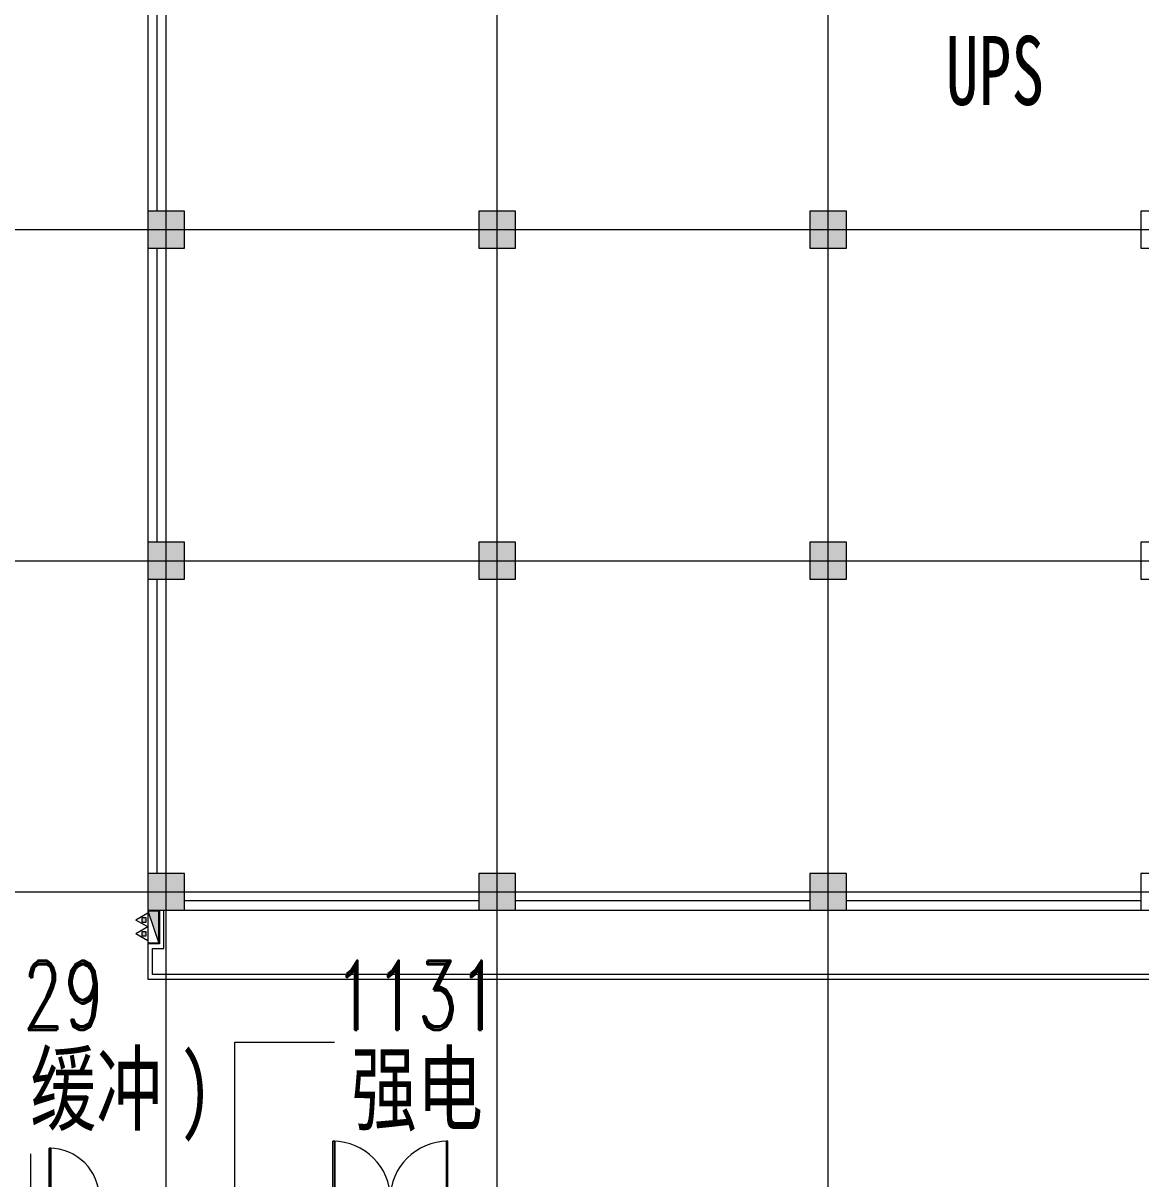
# Model space of a CAD drawing. Header units: millimetres. Extents: x -76632 to 443185, y -33181 to 192400.
# Drawn here: x 126486 to 150800, y 116156 to 141291 of the extents above; entities that cross this region are included whole.
import ezdxf

# ---------------------------------------------------------------- set-up
doc = ezdxf.new("R2010")
doc.units = ezdxf.units.MM
doc.linetypes.add('轴网线', pattern=[22.04, 18.38, -1.83, 0, -1.83])
doc.layers.get('0').update_dxf_attribs({"color": 8})
doc.layers.get('Defpoints').update_dxf_attribs({"color": 8})
for name, color, linetype, lineweight in [('A-ANNO-DIMS', 8, 'Continuous', 9), ('A-AREA-IDEN', 8, 'Continuous', 9), ('A-DETL-GENF', 8, 'Continuous', 18), ('A-DOOR', 8, 'Continuous', 5), ('A-DOOR-OPNG', 8, 'Continuous', 5), ('A-WALL', 8, 'Continuous', 5), ('M-EQPM', 8, 'Continuous', 5), ('S-COLS', 8, 'Continuous', 5), ('S-GRID', 8, 'Continuous', 9)]:
    doc.layers.add(name, color=color, linetype=linetype, lineweight=lineweight)
doc.styles.add('RomanD', font='romand__.ttf', dxfattribs={"width": 0.7, "height": 1500})
doc.styles.add('RomanD_6', font='romand__.ttf', dxfattribs={"width": 0.65, "height": 350})
doc.styles.add('仿宋_2', font='simfang.ttf', dxfattribs={"width": 0.7, "height": 1500})
doc.dimstyles.new('0_5', dxfattribs={"dimscale": 304.8, "dimtxt": 351.251157, "dimasz": 0, "dimexe": 0.82021, "dimexo": 0.0625, "dimgap": 0, "dimtad": 1, "dimdec": 0, "dimzin": 0, "dimdsep": 46, "dimtxsty": 'RomanD_6', "dimblk1": 'NONE', "dimblk2": 'NONE', "dimsah": 1, "dimcen": 0.09, "dimazin": 0, "dimtfac": 1, "dimtdec": 4, "dimtix": 1, "dimtmove": 0, "dimatfit": 3, "dimfxl": 0.82021, "dimfxlon": 1, "dimtvp": 1, "dimtolj": 1, "dimtzin": 0, "dimlwd": 18, "dimlwe": 18, "dimarcsym": 2})
doc.dimstyles.new('0_7mm', dxfattribs={"dimscale": 304.8, "dimtxt": 351.251157, "dimasz": 0.82021, "dimexe": 1.64042, "dimexo": 0.0625, "dimgap": 0, "dimtad": 1, "dimdec": 0, "dimzin": 0, "dimdsep": 46, "dimtxsty": 'RomanD_6', "dimblk1": 'OBLIQUE', "dimblk2": 'OBLIQUE', "dimsah": 1, "dimcen": 0.09, "dimazin": 0, "dimtfac": 1, "dimtdec": 4, "dimtix": 1, "dimtmove": 0, "dimatfit": 3, "dimfxl": 1.64042, "dimfxlon": 1, "dimtvp": 1, "dimtolj": 1, "dimtzin": 0, "dimlwd": 18, "dimlwe": 18, "dimarcsym": 2})

# ---------------------------------------------------------------- blocks, each defined once
blk = doc.blocks.new('X-ST-F3-01-C-001_HLP2_rvt-1-LAY-1F-1_500-A')
at = {"layer": 'S-COLS', "true_color": 0x808080}
for points in [[(130000, 136400), (130000, 137200), (129200, 137200), (129200, 136400), (129400, 136400)], [(137200, 136400), (137200, 137200), (136400, 137200), (136400, 136400)], [(144400, 136400), (144400, 137200), (143600, 137200), (143600, 136400)], [(129200, 129200), (130000, 129200), (130000, 130000), (129200, 130000)], [(137200, 129200), (137200, 130000), (136400, 130000), (136400, 129200)], [(144400, 129200), (144400, 130000), (143600, 130000), (143600, 129200)], [(130000, 122000), (130000, 122800), (129200, 122800), (129200, 122000)], [(137200, 122000), (137200, 122800), (136400, 122800), (136400, 122000)], [(144400, 122000), (144400, 122800), (143600, 122800), (143600, 122000)]]:
    blk.add_hatch(color=8, dxfattribs=at).paths.add_polyline_path(points, flags=0)
at = {"layer": 'S-COLS', "color": 7, "lineweight": 9}
for p, q in [((130000, 137200), (129200, 137200)), ((129200, 137200), (129200, 136400)), ((130000, 136400), (130000, 137200)), ((137200, 137200), (136400, 137200)), ((136400, 137200), (136400, 136400)), ((137200, 136400), (137200, 137200)), ((144400, 137200), (143600, 137200)), ((143600, 137200), (143600, 136400)), ((144400, 136400), (144400, 137200)), ((151600, 137200), (150800, 137200)), ((150800, 137200), (150800, 136400)), ((129200, 136400), (130000, 136400)), ((136400, 136400), (137200, 136400)), ((143600, 136400), (144400, 136400)), ((150800, 136400), (151600, 136400)), ((130000, 130000), (129200, 130000)), ((129200, 130000), (129200, 129200)), ((130000, 129200), (130000, 130000)), ((137200, 130000), (136400, 130000)), ((136400, 130000), (136400, 129200)), ((137200, 129200), (137200, 130000)), ((144400, 130000), (143600, 130000)), ((143600, 130000), (143600, 129200)), ((144400, 129200), (144400, 130000)), ((151600, 130000), (150800, 130000)), ((150800, 130000), (150800, 129200)), ((129200, 129200), (130000, 129200)), ((136400, 129200), (137200, 129200)), ((143600, 129200), (144400, 129200)), ((150800, 129200), (151600, 129200)), ((130000, 122800), (129200, 122800)), ((129200, 122800), (129200, 122000)), ((130000, 122000), (130000, 122800)), ((137200, 122800), (136400, 122800)), ((136400, 122800), (136400, 122000)), ((137200, 122000), (137200, 122800)), ((144400, 122800), (143600, 122800)), ((143600, 122800), (143600, 122000)), ((144400, 122000), (144400, 122800)), ((151600, 122800), (150800, 122800)), ((150800, 122800), (150800, 122000)), ((129200, 122000), (130000, 122000)), ((136400, 122000), (137200, 122000)), ((143600, 122000), (144400, 122000)), ((150800, 122000), (151600, 122000))]:
    blk.add_line(p, q, dxfattribs=at)
blk = doc.blocks.new('单扇平开防火门_带观察窗 - FM甲1123-4703329-LAY-1F-1_500-A')
at = {"layer": 'A-DOOR'}
for p, q in [((510, -1100), (510, 0)), ((550, 0), (510, 0)), ((510, 0), (510, -700)), ((550, -700), (550, 0)), ((510, 0), (550, 0)), ((550, 0), (550, -1100)), ((510, -700), (510, -900)), ((550, -900), (550, -700)), ((510, -900), (510, -1100)), ((550, -1100), (550, -900)), ((550, -1100), (510, -1100)), ((510, -1100), (550, -1100))]:
    blk.add_line(p, q, dxfattribs=at)
blk.add_arc((550, 0), 1100, 180, 270, dxfattribs=at)
at = {"layer": 'A-DOOR-OPNG'}
for p, q in [((-550, 100), (-550, -100)), ((550, 99), (550, -100))]:
    blk.add_line(p, q, dxfattribs=at)
blk = doc.blocks.new('双扇平开防火门_带观察窗 - FM甲2530-4642858-LAY-1F-1_500-A')
at = {"layer": 'A-DOOR'}
for p, q in [((-1250, 0), (-1250, 1250)), ((-1250, 1250), (-1210, 1250)), ((-1250, 1250), (-1250, 1050)), ((-1210, 1250), (-1250, 1250)), ((-1250, 1050), (-1250, 850)), ((-1210, 1250), (-1210, 0)), ((-1210, 1050), (-1210, 1250)), ((-1210, 850), (-1210, 1050)), ((1250, 1250), (1210, 1250)), ((1210, 1250), (1210, 0)), ((1250, 1250), (1210, 1250)), ((1210, 1250), (1210, 1050)), ((1210, 1050), (1210, 850)), ((1250, 0), (1250, 1250)), ((1250, 1050), (1250, 1250)), ((1250, 850), (1250, 1050)), ((-1250, 850), (-1250, 0)), ((-1210, 0), (-1210, 850)), ((1210, 850), (1210, 0)), ((1250, 0), (1250, 850)), ((-1210, 0), (-1250, 0)), ((-1250, 0), (-1210, 0)), ((1210, 0), (1250, 0)), ((1210, 0), (1250, 0))]:
    blk.add_line(p, q, dxfattribs=at)
for centre, start, end in [((-1250, 0), 0, 90), ((1250, 0), 90, 180)]:
    blk.add_arc(centre, 1250, start, end, dxfattribs=at)
at = {"layer": 'A-DOOR-OPNG'}
for p, q in [((-1250, 100), (-1250, -100)), ((1250, 100), (1250, -100))]:
    blk.add_line(p, q, dxfattribs=at)
blk = doc.blocks.new('室内消火栓箱_带灭火器__左右式_ - SG24D65-P-4294461-LAY-1F-1_500-A')
at = {"layer": 'A-DETL-GENF', "lineweight": 5}
blk.add_hatch(color=256, dxfattribs=at).paths.add_polyline_path([(-350, -240), (350, 0), (-350, 0), (-350, -128)], flags=0)
h = blk.add_hatch(color=256, dxfattribs=at)
h.paths.add_polyline_path([(-105, -370), (-105, -280), (-195, -280), (-195, -370)], flags=0)
h.paths.add_polyline_path([(195, -370), (195, -280), (105, -280), (105, -370)], flags=0)
for p, q in [((350, 0), (-350, 0)), ((-350, -240), (350, 0)), ((-350, -240), (-350, 0)), ((-350, 0), (-350, -240)), ((-350, -240), (350, 0)), ((350, 0), (-350, 0)), ((-350, -240), (350, -240)), ((-300, -240), (-150, -500)), ((0, -240), (-150, -500)), ((0, -240), (150, -500)), ((300, -240), (150, -500)), ((-105, -280), (-195, -280)), ((-195, -280), (-195, -370)), ((-195, -370), (-105, -370)), ((-105, -370), (-105, -280)), ((195, -280), (105, -280)), ((105, -280), (105, -370)), ((105, -370), (195, -370)), ((195, -370), (195, -280))]:
    blk.add_line(p, q, dxfattribs=at)
at = {"layer": 'M-EQPM'}
blk.add_line((350, 0), (350, -240), dxfattribs=at)
blk = doc.blocks.new('*D1431')
at = {"layer": 'A-ANNO-DIMS', "color": 0, "lineweight": 18, "transparency": 16777216}
for p, q in [((19261, 131300), (19742, 131300)), ((19492, 130200), (19492, 131300)), ((19261, 130200), (19742, 130200)), ((259200, 4470), (259200, 4951)), ((264000, 4470), (264000, 4951)), ((259200, 4701), (264000, 4701))]:
    blk.add_line(p, q, dxfattribs=at)
at = {"layer": 'Defpoints', "color": 0, "transparency": 16777216}
for p in [(19242, 131300), (19492, 131300), (19242, 130200), (264000, 4701), (259200, 4451), (264000, 4451)]:
    blk.add_point(p, dxfattribs=at)
at = {"layer": 'A-ANNO-DIMS', "color": 0, "lineweight": 18, "transparency": 16777216, "insert": (19317, 130750), "char_height": 350, "width": 972.7, "attachment_point": 5, "rotation": 90, "style": 'RomanD_6'}
blk.add_mtext('\\A1;1100', dxfattribs=at)
at = {"layer": 'A-ANNO-DIMS', "color": 0, "lineweight": 18, "transparency": 16777216, "insert": (261600, 4876), "char_height": 350, "width": 972.7, "attachment_point": 5, "style": 'RomanD_6'}
blk.add_mtext('\\A1;4800', dxfattribs=at)
blk = doc.blocks.new('_None')
blk = doc.blocks.new('*D1432')
at = {"layer": 'A-ANNO-DIMS', "color": 0, "lineweight": 18, "transparency": 16777216}
for p, q in [((19261, 133750), (19742, 133750)), ((19492, 131300), (19492, 133750)), ((19261, 131300), (19742, 131300)), ((260638, 2650), (261119, 2650)), ((260869, 1700), (260869, 2650)), ((261100, 1700), (260619, 1700))]:
    blk.add_line(p, q, dxfattribs=at)
at = {"layer": 'Defpoints', "color": 0, "transparency": 16777216}
for p in [(19242, 133750), (19492, 133750), (19242, 131300), (260619, 2650), (260869, 2650), (261119, 1700)]:
    blk.add_point(p, dxfattribs=at)
at = {"layer": 'A-ANNO-DIMS', "color": 0, "lineweight": 18, "transparency": 16777216, "char_height": 350, "attachment_point": 5, "rotation": 90, "style": 'RomanD_6'}
for s, insert, width in [('\\A1;2450', (19317, 132525), 972.7), ('\\A1;950', (260694, 2175), 729.52)]:
    blk.add_mtext(s, dxfattribs=dict(at, insert=insert, width=width))
blk = doc.blocks.new('_Oblique')
at = {"color": 0, "linetype": 'ByBlock', "lineweight": -2}
blk.add_line((-0.5, -0.5), (0.5, 0.5), dxfattribs=at)
blk = doc.blocks.new('*D1435')
at = {"layer": 'A-ANNO-DIMS', "color": 0, "lineweight": 18, "transparency": 16777216}
for p, q in [((36400, 122962), (36400, 123443)), ((37400, 122962), (37400, 123443)), ((36400, 123193), (37400, 123193)), ((142908, 4300), (141928, 4300)), ((142428, 4300), (142428, -550)), ((142908, -550), (141928, -550))]:
    blk.add_line(p, q, dxfattribs=at)
at = {"layer": 'Defpoints', "color": 0, "transparency": 16777216}
for p in [(37400, 123193), (36400, 122943), (37400, 122943), (142928, 4300), (142428, -550), (142928, -550)]:
    blk.add_point(p, dxfattribs=at)
at = {"layer": 'A-ANNO-DIMS', "color": 0, "lineweight": 18, "transparency": 16777216, "xscale": 250, "yscale": 250, "zscale": 250}
for p, rotation in [((142428, 4300), 90), ((142428, -550), 270)]:
    blk.add_blockref('_Oblique', p, dxfattribs=dict(at, rotation=rotation))
at = {"layer": 'A-ANNO-DIMS', "color": 0, "lineweight": 18, "transparency": 16777216, "insert": (36900, 123368), "char_height": 350, "width": 972.7, "attachment_point": 5, "style": 'RomanD_6'}
blk.add_mtext('\\A1;1000', dxfattribs=at)
at = {"layer": 'A-ANNO-DIMS', "color": 0, "lineweight": 18, "transparency": 16777216, "insert": (142253, 1875), "char_height": 350, "width": 972.7, "attachment_point": 5, "rotation": 90, "style": 'RomanD_6'}
blk.add_mtext('\\A1;4850', dxfattribs=at)

msp = doc.modelspace()

# ---------------------------------------------------------------- linework, layer by layer
at = {"layer": 'A-AREA-IDEN', "lineweight": 18, "transparency": 33554687}
for p, q in [((131094.7, 119126.9), (133259.6, 119126.9)), ((131094.7, 114258.5), (131094.7, 119126.9)), ((126661.9, 112903.4), (126656.2, 116703.4))]:
    msp.add_line(p, q, dxfattribs=at)
at = {"layer": 'A-WALL', "lineweight": 9, "transparency": 33554687}
for p, q in [((129400, 137200), (129400, 143600)), ((129200, 143500), (129200, 137200)), ((129200, 136400), (129200, 130000)), ((129400, 130000), (129400, 136400)), ((129200, 129200), (129200, 122800)), ((129400, 122800), (129400, 129200)), ((136400, 122200), (130000, 122200)), ((143600, 122200), (137200, 122200)), ((150800, 122200), (144400, 122200)), ((129450, 122000), (129450, 121270)), ((129550, 121170), (129550, 122000)), ((130000, 122000), (136400, 122000)), ((137200, 122000), (143600, 122000)), ((144400, 122000), (150800, 122000)), ((129200, 121270), (129200, 120500)), ((129300, 121270), (129200, 121270)), ((129450, 121270), (129300, 121270)), ((129300, 120600), (129300, 121170)), ((129300, 121170), (129550, 121170)), ((129200, 120500), (168900, 120500)), ((168800, 120600), (129300, 120600))]:
    msp.add_line(p, q, dxfattribs=at)
at = {"layer": 'S-GRID', "linetype": '轴网线', "transparency": 33554687}
for p, q in [((129600, -17706.2), (129600, 174400)), ((136800, -17706.2), (136800, 174400)), ((144000, -17706.2), (144000, 174400)), ((-16000, 136800), (308800, 136800)), ((-16000, 129600), (308800, 129600)), ((-16000, 122400), (308800, 122400))]:
    msp.add_line(p, q, dxfattribs=at)

# ---------------------------------------------------------------- block references
at = {"lineweight": 5, "transparency": 33554687}
msp.add_blockref('X-ST-F3-01-C-001_HLP2_rvt-1-LAY-1F-1_500-A', (0, 0), dxfattribs=at)
at = {"layer": 'A-DOOR', "transparency": 33554687}
msp.add_blockref('双扇平开防火门_带观察窗 - FM甲2530-4642858-LAY-1F-1_500-A', (134475, 115725), dxfattribs=at)
at = {"layer": 'A-DOOR', "transparency": 33554687, "rotation": 180}
msp.add_blockref('单扇平开防火门_带观察窗 - FM甲1123-4703329-LAY-1F-1_500-A', (127600, 115725), dxfattribs=at)
at = {"layer": 'M-EQPM', "transparency": 33554687, "rotation": 270}
msp.add_blockref('室内消火栓箱_带灭火器__左右式_ - SG24D65-P-4294461-LAY-1F-1_500-A', (129440, 121635), dxfattribs=at)

# ---------------------------------------------------------------- texts
at = {"layer": 'A-AREA-IDEN', "transparency": 33554687, "char_height": 1500, "attachment_point": 1}
for s, insert, width, style in [('UPS', (146553.8, 141012.1), 2946.202, '仿宋_2'), ('1129', (124659.9, 120900.5), 4826.159, 'RomanD'), ('1131', (133259.6, 120900.5), 4826.159, 'RomanD'), ('缓冲', (126644.1, 118866.4), 3928.269, '仿宋_2'), ('\\f仿宋|b0|i0|c134|p49|;\\W.7;)', (129885.3, 118866.4), 982.067, '仿宋_2'), ('强电', (133623.1, 118866.4), 3928.269, '仿宋_2')]:
    msp.add_mtext(s, dxfattribs=dict(at, insert=insert, width=width, style=style))

# ---------------------------------------------------------------- dimensions: what is measured, and where the dimension line sits
at = {"layer": 'A-ANNO-DIMS', "lineweight": 18, "transparency": 33554687}
for base, p1, p2, dimstyle, override, picture, middle in [((19492.1, 133750), (19242.1, 131300), (19242.1, 133750), '0_5', {"dimpost": '<>', "dimfxl": 2450}, '*D1432', (19317.1, 132525)), ((19492.1, 131300), (19242.1, 130200), (19242.1, 131300), '0_5', {"dimpost": '<>', "dimfxl": 1100}, '*D1431', (19317.1, 130750)), ((142427.5, -550), (142927.5, 4300), (142927.5, -550), '0_7mm', {"dimpost": '<>', "dimfxl": 4850}, '*D1435', (142252.5, 1875))]:
    dim = msp.add_linear_dim(base=base, p1=p1, p2=p2, angle=90, dimstyle=dimstyle, override=override, dxfattribs=at)
    dim.commit()
    dim.dimension.update_dxf_attribs({"geometry": picture, "text_midpoint": middle})

doc.saveas('drawing.dxf')
